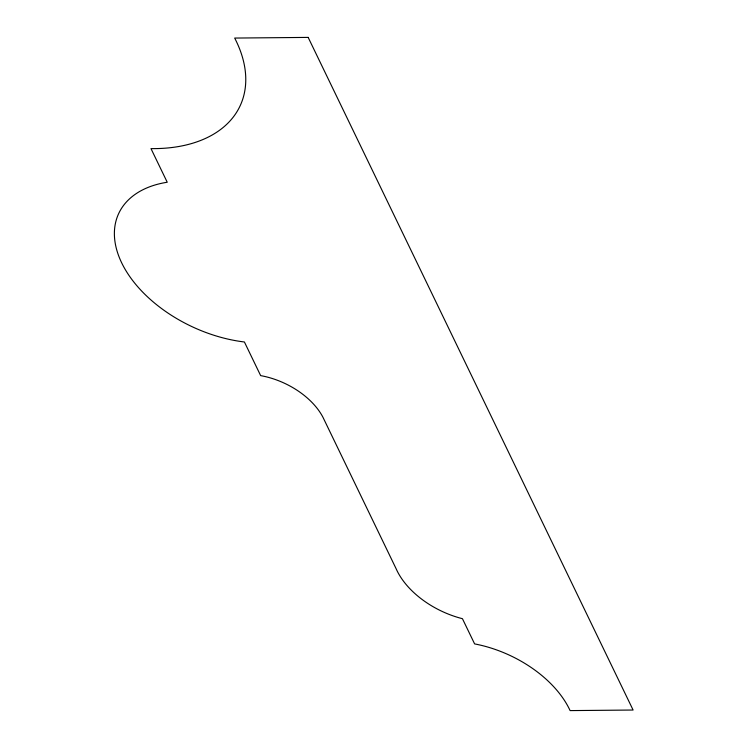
<?xml version="1.0" encoding="UTF-8"?>
<svg xmlns="http://www.w3.org/2000/svg" width="748" height="748" viewBox="0 0 748 748"><rect width="100%" height="100%" fill="white"/><g stroke="black" fill="none" stroke-linecap="round" stroke-linejoin="round"><path stroke-width="1.12" d="M308.167 37.4L234.676 38.064A150.759 94.061 24.9 0 1 150.984 148.609L167.234 182.241A114.893 71.677 24.9 0 0 121.69 262.875A114.893 71.677 24.9 0 0 244.409 341.986L260.65 375.618A63.608 39.681 24.9 0 1 322.958 417.281L396.066 568.62A73.528 45.871 24.9 0 0 462.432 618.69L474.615 643.906A97.072 60.56 24.9 0 1 570.098 710.6L633.098 710.03L308.167 37.4"/></g></svg>
